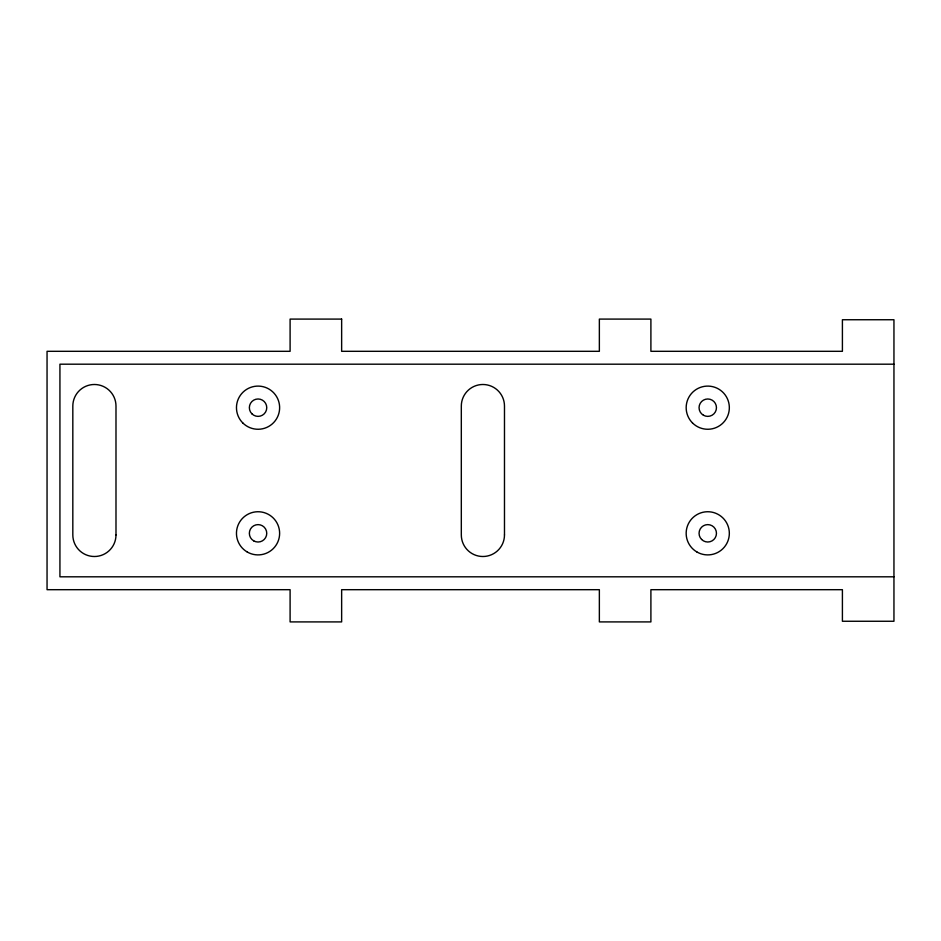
<?xml version="1.0" encoding="UTF-8"?>
<svg xmlns="http://www.w3.org/2000/svg" width="941" height="941" viewBox="0 0 941 941"><rect width="100%" height="100%" fill="white"/><g stroke="black" fill="none" stroke-linecap="round" stroke-linejoin="round"><path stroke-width="1.41" d="M893.95 364.191L59.93 364.191L59.93 576.809L893.95 576.809M341.642 319.093L290.099 319.093L290.099 351.311L47.05 351.311L47.05 589.689L290.099 589.689L290.099 621.907L341.642 621.907L341.642 589.689L599.358 589.689L599.358 621.907L650.901 621.907L650.901 589.689L842.407 589.689L842.407 621.26L893.95 621.26L893.95 319.74L842.407 319.74L842.407 351.311L650.901 351.311L650.901 319.093L599.358 319.093L599.358 351.311L341.642 351.311L341.642 319.093M504.482 534.923L504.482 406.077A21.584 21.584 0 0 0 482.898 384.493A21.584 21.584 0 0 0 461.313 406.077L461.313 534.923A21.584 21.584 0 0 0 482.898 556.507A21.584 21.584 0 0 0 504.482 534.923M115.99 534.923L115.99 406.077A21.584 21.584 0 0 0 94.406 384.493A21.584 21.584 0 0 0 72.822 406.077L72.822 534.923A21.584 21.584 0 0 0 94.406 556.507A21.584 21.584 0 0 0 115.99 534.923M251.906 413.828A8.692 8.692 0 0 0 266.456 409.935A8.692 8.692 0 0 0 255.799 399.278A8.692 8.692 0 0 0 251.906 413.828M242.79 422.944A21.584 21.584 0 0 0 278.901 413.264A21.584 21.584 0 0 0 252.459 386.833A21.584 21.584 0 0 0 242.79 422.944M692.494 422.944A21.584 21.584 0 0 0 728.605 413.264A21.584 21.584 0 0 0 702.162 386.833A21.584 21.584 0 0 0 692.494 422.944M703.409 415.216A8.692 8.692 0 0 0 716.454 407.688A8.692 8.692 0 0 0 703.409 400.148A8.692 8.692 0 0 0 703.409 415.216M696.963 552.014A21.584 21.584 0 0 0 729.334 533.312A21.584 21.584 0 0 0 696.963 514.621A21.584 21.584 0 0 0 696.963 552.014M701.61 539.464A8.692 8.692 0 0 0 716.16 535.57A8.692 8.692 0 0 0 705.503 524.913A8.692 8.692 0 0 0 701.61 539.464M247.26 552.014A21.584 21.584 0 0 0 279.63 533.312A21.584 21.584 0 0 0 247.26 514.621A21.584 21.584 0 0 0 247.26 552.014M253.705 540.852A8.692 8.692 0 0 0 266.75 533.312A8.692 8.692 0 0 0 253.705 525.784A8.692 8.692 0 0 0 253.705 540.852"/></g></svg>
